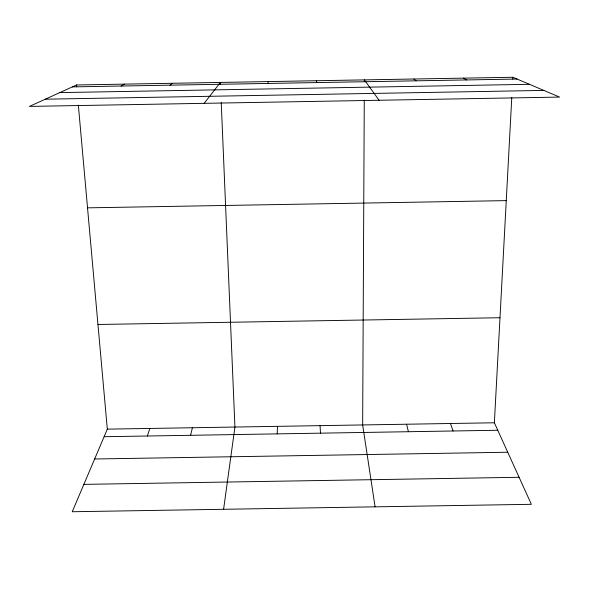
<?xml version="1.0" encoding="UTF-8"?>
<svg xmlns="http://www.w3.org/2000/svg" width="589" height="589" viewBox="0 0 589 589"><rect width="100%" height="100%" fill="white"/><g stroke="black" fill="none" stroke-linecap="round" stroke-linejoin="round"><path stroke-width="0.88" d="M364.267 100.071L362.655 424.949L375.09 506.842M364.355 81.724L364.37 79.89L379.095 100.263M277.176 433.872L277.493 426.348M78.344 105.1L107.316 429.145L72.248 511.738L531.352 504.309L494.37 422.777L511.782 97.472M512.769 79.103L512.864 77.262L76.548 84.971L29.45 106.41L559.55 97.089L512.864 77.262M223.592 509.286L234.93 427.047L221.236 102.589M190.615 435.3L192.382 427.747M267.833 83.439L268.363 81.584M147.353 436.007L149.842 428.446M204.162 103.34L220.382 82.431L220.463 84.264M170.044 85.169L172.422 83.277M121.172 86.031L124.478 84.124M72.322 86.892L517.054 79.044M59.783 92.606L529.474 84.315M45.309 99.195L543.831 90.411M87.533 207.843L506.26 200.621M97.958 324.487L499.995 317.729M107.316 429.145L494.37 422.777M104.106 436.721L497.757 430.25M94.645 458.993L507.733 452.242M83.866 484.372L519.093 477.289M463.352 78.138L466.576 79.935M413.846 79.014L416.121 80.826M450.452 423.498L453.088 430.986M406.55 424.227L408.435 431.715M316.359 80.737L316.749 82.578M76.548 84.971L76.71 86.804M320.07 425.648L320.482 433.165"/></g></svg>
